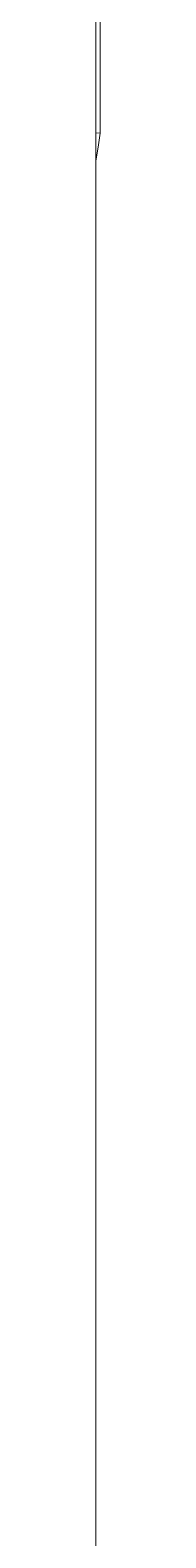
# Model space of a CAD drawing. Header units: millimetres. Extents: x -253 to 4295, y -442 to 2895.
# Drawn here: x 1554.83 to 1554.92, y 2402.21 to 2430.21 of the extents above; entities that cross this region are included whole.
import ezdxf

# ---------------------------------------------------------------- set-up
doc = ezdxf.new("R2010")
doc.units = ezdxf.units.MM
doc.layers.add('ZANO_R', color=7, linetype='Continuous', lineweight=0)

msp = doc.modelspace()

# ---------------------------------------------------------------- linework, layer by layer
at = {"layer": 'ZANO_R'}
for p, q in [((1554.833, 2453.506), (1554.833, 2290.327)), ((1554.917, 2428.293), (1554.917, 2437.921)), ((1554.833, 2428.299), (1554.917, 2428.293)), ((1554.833, 2427.781), (1554.878, 2428.037)), ((1554.878, 2428.037), (1554.917, 2428.293))]:
    msp.add_line(p, q, dxfattribs=at)

doc.saveas('drawing.dxf')
